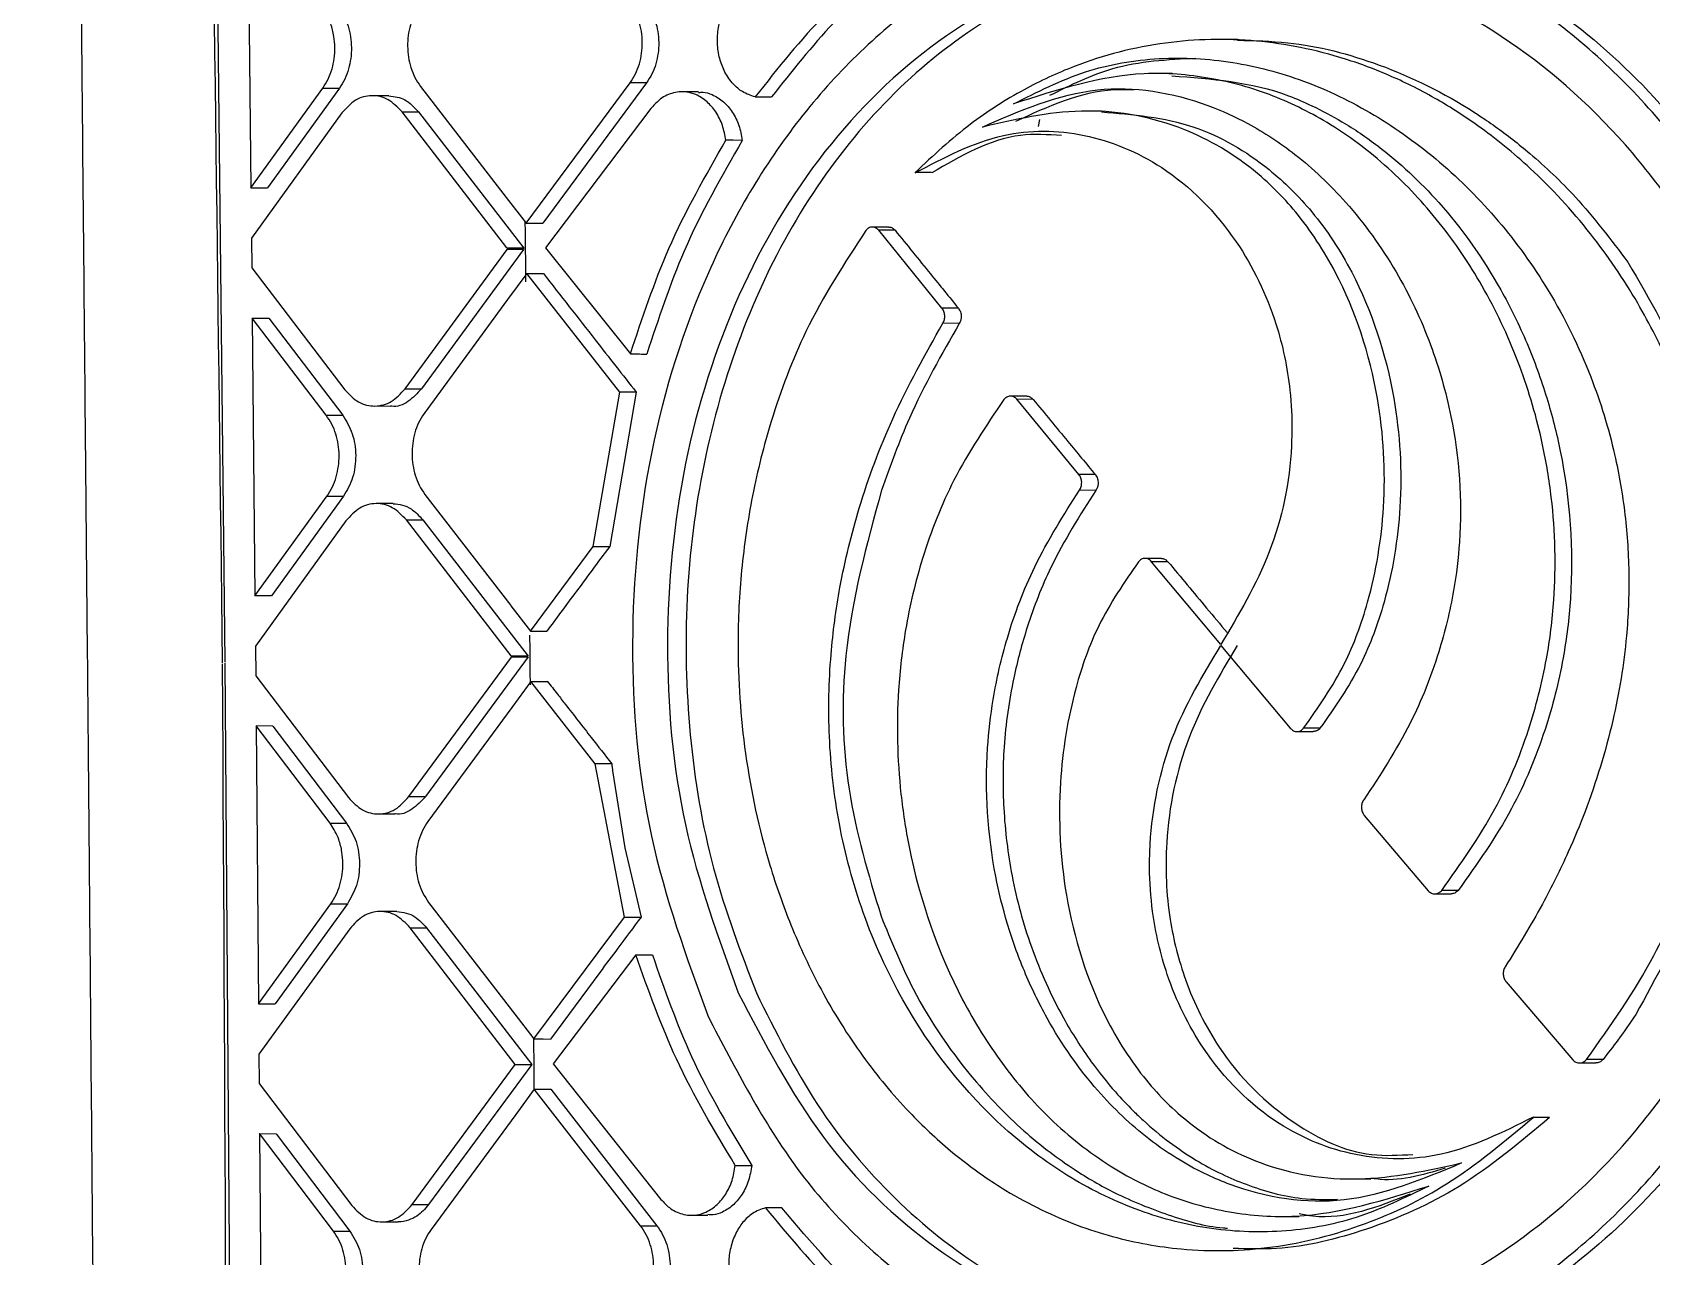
# Model space of a CAD drawing. Extents: x 939 to 1039, y 781 to 934.
# Drawn here: x 1025.597 to 1027.015, y 821.815 to 822.886 of the extents above; entities that cross this region are included whole.
import ezdxf

# ---------------------------------------------------------------- set-up
doc = ezdxf.new("R2010")
doc.units = 0
doc.header["$MEASUREMENT"] = 0
doc.layers.add('1', color=4, linetype='Continuous')

# ---------------------------------------------------------------- blocks, each defined once
blk = doc.blocks.new('Envoy')
at = {"layer": '1', "color": 3, "linetype": 'Continuous', "lineweight": 25}
for p, q in [((87.1123, 23.1612), (87.0809, 26.07)), ((87.1324, 23.8192), (87.135, 23.5759)), ((87.9988, 23.7058), (87.9845, 23.7059)), ((87.9416, 23.6759), (87.9271, 23.6759)), ((87.135, 23.5759), (87.198, 23.6632)), ((87.2125, 23.6632), (87.1495, 23.5759)), ((87.198, 23.6632), (87.2124, 23.6632)), ((87.2835, 23.6647), (87.3586, 23.5676)), ((87.3761, 23.5451), (87.4669, 23.6678)), ((87.4813, 23.6678), (87.3905, 23.5451)), ((87.4813, 23.6678), (87.4669, 23.6678)), ((87.2558, 23.6566), (87.2413, 23.6566)), ((87.5269, 23.66), (87.5125, 23.66)), ((87.2146, 23.6415), (87.1355, 23.5319)), ((87.3591, 23.5236), (87.2673, 23.6424)), ((87.2673, 23.6424), (87.2818, 23.6424)), ((87.2818, 23.6424), (87.374, 23.5231)), ((87.4852, 23.6453), (87.393, 23.5234)), ((87.8255, 23.6358), (87.8243, 23.6298)), ((87.8798, 23.6431), (87.8655, 23.6431)), ((87.7309, 23.5893), (87.7165, 23.5893)), ((87.135, 23.5759), (87.1495, 23.5759)), ((87.3586, 23.5676), (87.3761, 23.5451)), ((87.6935, 23.5416), (87.6791, 23.5417)), ((87.74, 23.4707), (87.6846, 23.5388)), ((87.699, 23.5388), (87.6846, 23.5388)), ((87.1355, 23.5319), (87.1357, 23.506)), ((87.2699, 23.4001), (87.3592, 23.5221)), ((87.3736, 23.5221), (87.2844, 23.4001)), ((87.3591, 23.5235), (87.3736, 23.5235)), ((87.3736, 23.5221), (87.3592, 23.5221)), ((87.3597, 23.5228), (87.3742, 23.5228)), ((87.393, 23.5234), (87.4672, 23.4306)), ((87.1357, 23.506), (87.2171, 23.3992)), ((87.3766, 23.5011), (87.3597, 23.4782)), ((87.4579, 23.3971), (87.3766, 23.5011)), ((87.3766, 23.5011), (87.391, 23.5011)), ((87.3597, 23.4782), (87.2866, 23.3784)), ((87.7544, 23.4707), (87.74, 23.4707)), ((87.1362, 23.462), (87.1385, 23.219)), ((87.2009, 23.377), (87.1362, 23.462)), ((87.1362, 23.462), (87.1507, 23.462)), ((87.1507, 23.462), (87.2154, 23.3769)), ((87.7552, 23.4574), (87.7408, 23.4575)), ((87.2699, 23.4001), (87.2844, 23.4001)), ((87.4347, 23.2621), (87.4579, 23.3971)), ((87.4724, 23.3971), (87.4491, 23.2622)), ((87.4724, 23.3971), (87.4579, 23.3971)), ((87.8143, 23.3937), (87.8, 23.3937)), ((87.2431, 23.3851), (87.2576, 23.385)), ((87.8599, 23.325), (87.8055, 23.3909)), ((87.8199, 23.3908), (87.8055, 23.3909)), ((87.2009, 23.377), (87.2154, 23.3769)), ((87.8743, 23.325), (87.8599, 23.325)), ((87.2873, 23.3077), (87.3626, 23.2104)), ((87.8747, 23.3112), (87.8604, 23.3113)), ((87.1385, 23.219), (87.2016, 23.3063)), ((87.2161, 23.3062), (87.153, 23.219)), ((87.2016, 23.3062), (87.2161, 23.3062)), ((87.2594, 23.2996), (87.245, 23.2996)), ((87.2182, 23.2845), (87.1389, 23.175)), ((87.3629, 23.1664), (87.2711, 23.2854)), ((87.2711, 23.2854), (87.2855, 23.2854)), ((87.2855, 23.2854), (87.3776, 23.1661)), ((87.3798, 23.1881), (87.4347, 23.2621)), ((87.4347, 23.2621), (87.4491, 23.2622)), ((87.9322, 23.2516), (87.9178, 23.2517)), ((87.9841, 23.1763), (87.9235, 23.2488)), ((87.9379, 23.2488), (87.9235, 23.2488)), ((87.153, 23.219), (87.1385, 23.219)), ((87.3626, 23.2103), (87.3798, 23.1881)), ((87.1389, 23.175), (87.1392, 23.149)), ((87.2733, 23.0432), (87.363, 23.1653)), ((87.3776, 23.1656), (87.2878, 23.0432)), ((87.3629, 23.1664), (87.3774, 23.1664)), ((87.3774, 23.1653), (87.363, 23.1653)), ((87.3634, 23.1659), (87.3778, 23.1658)), ((87.9841, 23.1755), (88.045, 23.103)), ((87.1378, 19.7277), (87.1123, 23.1603)), ((87.1392, 23.149), (87.2205, 23.0423)), ((87.3802, 23.1441), (87.3634, 23.1213)), ((87.4364, 23.072), (87.3802, 23.1441)), ((87.3634, 23.1213), (87.29, 23.0215)), ((87.1396, 23.1051), (87.1417, 22.8619)), ((87.2043, 23.02), (87.1396, 23.1051)), ((87.1541, 23.105), (87.1396, 23.1051)), ((87.1541, 23.105), (87.2188, 23.02)), ((88.0508, 23.1001), (88.0651, 23.1001)), ((88.071, 23.103), (88.0567, 23.1031)), ((87.4622, 22.9378), (87.4364, 23.072)), ((87.4516, 23.0657), (87.4623, 22.9984)), ((87.2733, 23.0432), (87.2878, 23.0432)), ((87.2465, 23.0281), (87.261, 23.0281)), ((88.1098, 23.0268), (88.1657, 22.9609)), ((87.2043, 23.02), (87.2187, 23.02)), ((87.4623, 22.9984), (87.4766, 22.9378)), ((88.1715, 22.9581), (88.1859, 22.958)), ((88.192, 22.9612), (88.1776, 22.9612)), ((87.1417, 22.8619), (87.2049, 22.9493)), ((87.2194, 22.9493), (87.1562, 22.8619)), ((87.2049, 22.9493), (87.2194, 22.9493)), ((87.2627, 22.9426), (87.2482, 22.9427)), ((87.2906, 22.9507), (87.366, 22.8529)), ((87.2215, 22.9276), (87.142, 22.8179)), ((87.3663, 22.8089), (87.2743, 22.9285)), ((87.2743, 22.9285), (87.2887, 22.9284)), ((87.2887, 22.9284), (87.3808, 22.8089)), ((87.3828, 22.8312), (87.4622, 22.9378)), ((87.4622, 22.9378), (87.4766, 22.9378)), ((87.472, 22.9047), (87.3996, 22.8094)), ((87.472, 22.9047), (87.4865, 22.9047)), ((87.4404, 22.8894), (87.3972, 22.8311)), ((88.2339, 22.8811), (88.2923, 22.813)), ((87.1417, 22.8619), (87.1562, 22.8619)), ((87.366, 22.8529), (87.3828, 22.8312)), ((87.142, 22.8179), (87.1422, 22.7922)), ((88.3188, 22.8132), (88.3044, 22.8133)), ((87.2762, 22.6862), (87.3663, 22.8089)), ((87.3808, 22.8089), (87.2906, 22.6862)), ((87.3663, 22.8089), (87.3807, 22.8089)), ((87.3996, 22.8094), (87.494, 22.6907)), ((88.2982, 22.8101), (88.3126, 22.8101)), ((87.1422, 22.7922), (87.2234, 22.6853)), ((87.3831, 22.7872), (87.3668, 22.7651)), ((87.4761, 22.6676), (87.3831, 22.7872)), ((87.3831, 22.7872), (87.3975, 22.7871)), ((87.3975, 22.7871), (87.4905, 22.6676)), ((87.3668, 22.7651), (87.2928, 22.6645)), ((88.272, 22.7624), (88.2576, 22.7624)), ((87.1426, 22.7483), (87.1444, 22.5046)), ((87.2072, 22.663), (87.1426, 22.7483)), ((87.1426, 22.7483), (87.1571, 22.7482)), ((87.1571, 22.7482), (87.2217, 22.663)), ((88.1012, 22.7087), (88.1156, 22.7086)), ((87.2762, 22.6862), (87.2906, 22.6862)), ((87.5999, 22.6833), (87.5855, 22.6834)), ((87.2494, 22.6711), (87.2638, 22.6711)), ((87.5205, 22.6768), (87.5349, 22.6768)), ((88.0381, 22.6759), (88.0526, 22.6759)), ((87.2072, 22.663), (87.2217, 22.663)), ((87.4761, 22.6676), (87.4905, 22.6676)), ((87.9805, 22.6459), (87.9949, 22.6459))]:
    blk.add_line(p, q, dxfattribs=at)
at = {"layer": '1', "color": 3, "linetype": 'Continuous', "lineweight": 25, "flags": 128}
for points in [[(87.5765, 23.6556), (87.5846, 23.6556), (87.5909, 23.6556)], [(87.5652, 23.6175), (87.5571, 23.6176), (87.5508, 23.6176)], [(87.3761, 23.5451), (87.3842, 23.5451), (87.3905, 23.5451)], [(87.4509, 23.072), (87.4428, 23.072), (87.4364, 23.072)], [(87.3828, 22.8312), (87.3909, 22.8312), (87.3972, 22.8311)]]:
    blk.add_lwpolyline(points, dxfattribs=at)
at = {"layer": '1', "color": 3, "linetype": 'Continuous', "lineweight": 25}
for points, knots in [([(86.9436, 28.1555), (86.9452, 27.9648), (86.9484, 27.577), (86.9537, 27.0067), (86.959, 26.4593), (86.9641, 25.9554), (86.9689, 25.4952), (86.9729, 25.104), (86.9762, 24.7763), (86.9789, 24.5064), (86.9813, 24.2635), (86.9835, 24.0462), (86.9854, 23.8403), (86.9876, 23.6048), (86.9903, 23.3174), (86.9935, 22.9689), (86.9969, 22.5766), (87.0006, 22.1406), (87.0046, 21.6609), (87.0087, 21.1486), (87.013, 20.6054), (87.0177, 20.0328), (87.0229, 19.4212), (87.0285, 18.7914), (87.0328, 18.3654), (87.0349, 18.1563)], [0, 0, 0, 0, 0.057225, 0.11634, 0.171084, 0.22147, 0.267493, 0.309153, 0.338829, 0.365815, 0.390113, 0.411723, 0.431001, 0.451886, 0.48237, 0.517227, 0.556456, 0.600057, 0.648032, 0.700384, 0.753758, 0.811032, 0.872194, 0.937259, 1, 1, 1, 1]), ([(87.1102, 23.1603), (87.1028, 23.7596), (87.0913, 24.6811), (87.0521, 26.3413), (87.0227, 27.402), (87.0023, 28.1408)], [0, 0, 0, 0, 0.360925, 0.55487, 1, 1, 1, 1]), ([(87.5349, 22.8516), (87.5162, 22.903), (87.4789, 23.0056), (87.4639, 23.177), (87.4802, 23.3468), (87.5304, 23.5054), (87.6111, 23.6413), (87.7179, 23.7454), (87.8443, 23.8105), (87.9822, 23.8328), (88.1229, 23.8105), (88.2565, 23.7448), (88.3729, 23.64), (88.4628, 23.5037), (88.5196, 23.3452), (88.5384, 23.1752), (88.5183, 23.0052), (88.4605, 22.8468), (88.37, 22.7108), (88.2537, 22.6064), (88.1202, 22.541), (87.9797, 22.5189), (87.8416, 22.5413), (87.7161, 22.6074), (87.6083, 22.7106), (87.5593, 22.8046), (87.5349, 22.8516)], [0, 0, 0, 0, 0.041607, 0.083241, 0.124868, 0.166463, 0.208051, 0.249701, 0.291426, 0.333201, 0.374969, 0.4167, 0.458391, 0.500024, 0.541607, 0.583193, 0.624799, 0.666416, 0.708056, 0.749713, 0.791382, 0.833124, 0.874939, 0.916727, 0.958401, 1, 1, 1, 1]), ([(87.9883, 23.8226), (88.0029, 23.8236), (88.0521, 23.8271), (88.1367, 23.8067), (88.2372, 23.7626), (88.3293, 23.6944), (88.4091, 23.6064), (88.4733, 23.502), (88.5187, 23.3852), (88.5437, 23.2603), (88.5468, 23.1323), (88.5283, 23.0058), (88.4888, 22.8859), (88.43, 22.7771), (88.3545, 22.6835), (88.2659, 22.6086), (88.1677, 22.5565), (88.0718, 22.5276), (88.0102, 22.5281), (87.9834, 22.5283)], [0, 0, 0, 0, 0.0260171, 0.0879202, 0.149462, 0.2113489, 0.2730527, 0.3347557, 0.39663, 0.4581783, 0.5200922, 0.5816921, 0.6434798, 0.7053165, 0.7669398, 0.8288424, 0.8903737, 0.9522569, 1, 1, 1, 1]), ([(87.5617, 22.8715), (87.5442, 22.9197), (87.509, 23.016), (87.4948, 23.177), (87.5102, 23.3363), (87.5575, 23.4852), (87.6336, 23.6127), (87.7341, 23.7103), (87.853, 23.7714), (87.9826, 23.7924), (88.1145, 23.7714), (88.2397, 23.7097), (88.3486, 23.6115), (88.4328, 23.4836), (88.4858, 23.3348), (88.5034, 23.1752), (88.4847, 23.0157), (88.4306, 22.867), (88.3459, 22.7394), (88.2371, 22.6414), (88.112, 22.58), (87.9801, 22.5593), (87.8504, 22.5804), (87.7324, 22.6424), (87.6309, 22.7392), (87.5848, 22.8274), (87.5617, 22.8715)], [0, 0, 0, 0, 0.04161, 0.083271, 0.124923, 0.166513, 0.208077, 0.24971, 0.291446, 0.33324, 0.375013, 0.416729, 0.458406, 0.500035, 0.541625, 0.583217, 0.624828, 0.666452, 0.708096, 0.749746, 0.791398, 0.83314, 0.87497, 0.916762, 0.958421, 1, 1, 1, 1]), ([(87.9892, 23.7828), (87.9702, 23.7827), (87.9186, 23.7826), (87.8377, 23.7564), (87.7506, 23.7081), (87.6738, 23.6379), (87.6098, 23.5504), (87.5611, 23.448), (87.5288, 23.3355), (87.514, 23.2169), (87.5169, 23.0969), (87.5365, 22.9788), (87.5638, 22.9072), (87.5775, 22.8714)], [0, 0, 0, 0, 0.055003, 0.149344, 0.244076, 0.33823, 0.432931, 0.527337, 0.621743, 0.716118, 0.810612, 0.905404, 1, 1, 1, 1]), ([(87.7082, 23.7872), (87.6842, 23.7686), (87.6362, 23.7312), (87.5964, 23.6808), (87.5765, 23.6556)], [0, 0, 0, 0, 0.500004, 1, 1, 1, 1]), ([(87.7226, 23.7872), (87.7118, 23.7791), (87.6848, 23.759), (87.6394, 23.7169), (87.6085, 23.6779), (87.5909, 23.6556)], [0, 0, 0, 0, 0.2225604, 0.5559176, 1, 1, 1, 1]), ([(87.198, 23.6632), (87.1996, 23.6658), (87.2029, 23.6709), (87.2072, 23.6827), (87.209, 23.6957), (87.2078, 23.7092), (87.2049, 23.721), (87.2004, 23.7293), (87.1975, 23.7335), (87.1972, 23.7339)], [0, 0, 0, 0, 0.130442, 0.257395, 0.499848, 0.62474, 0.773343, 0.973972, 1, 1, 1, 1]), ([(87.2117, 23.7339), (87.2134, 23.7314), (87.2168, 23.7265), (87.2213, 23.7148), (87.2239, 23.6988), (87.2217, 23.6827), (87.2174, 23.6709), (87.2141, 23.6658), (87.2125, 23.6632)], [0, 0, 0, 0, 0.129775, 0.256474, 0.499951, 0.742577, 0.869546, 1, 1, 1, 1]), ([(87.2827, 23.7354), (87.281, 23.7328), (87.2777, 23.7277), (87.2734, 23.7159), (87.2712, 23.6998), (87.2738, 23.6839), (87.2784, 23.6722), (87.2818, 23.6672), (87.2835, 23.6647)], [0, 0, 0, 0, 0.131734, 0.259159, 0.500162, 0.741627, 0.86882, 1, 1, 1, 1]), ([(87.4669, 23.6678), (87.4686, 23.6703), (87.4719, 23.6754), (87.4764, 23.6872), (87.4786, 23.7033), (87.4756, 23.7231), (87.4692, 23.7333), (87.466, 23.7385)], [0, 0, 0, 0, 0.129873, 0.25676, 0.500422, 0.746752, 1, 1, 1, 1]), ([(87.4804, 23.7385), (87.4821, 23.736), (87.4856, 23.7311), (87.4903, 23.7195), (87.493, 23.7034), (87.4908, 23.6872), (87.4863, 23.6754), (87.483, 23.6703), (87.4813, 23.6678)], [0, 0, 0, 0, 0.128384, 0.254762, 0.500173, 0.742766, 0.869677, 1, 1, 1, 1]), ([(87.5765, 23.6556), (87.5727, 23.6568), (87.5657, 23.659), (87.5567, 23.6668), (87.5498, 23.6767), (87.545, 23.6891), (87.543, 23.7025), (87.5439, 23.7161), (87.5475, 23.7292), (87.552, 23.7363), (87.5543, 23.74)], [0, 0, 0, 0, 0.13837, 0.249809, 0.37925, 0.499587, 0.62459, 0.749535, 0.869602, 1, 1, 1, 1]), ([(88.3044, 22.8133), (88.3253, 22.8426), (88.3616, 22.8937), (88.3954, 22.9746), (88.4151, 23.0443), (88.4259, 23.1096), (88.4302, 23.1853), (88.4236, 23.2728), (88.4038, 23.3545), (88.3776, 23.4221), (88.3484, 23.4791), (88.3078, 23.5388), (88.26, 23.5906), (88.2139, 23.6281), (88.1728, 23.6545), (88.1341, 23.6741), (88.0939, 23.6892), (88.0544, 23.6994), (88.0016, 23.7071), (87.9344, 23.7056), (87.8661, 23.6882), (87.8096, 23.6618), (87.7622, 23.6319), (87.7323, 23.6041), (87.7165, 23.5893)], [0, 0, 0, 0, 0.071766, 0.125006, 0.16829, 0.20998, 0.250059, 0.311062, 0.374943, 0.40926, 0.450926, 0.499892, 0.552971, 0.594624, 0.624816, 0.657689, 0.689469, 0.720168, 0.749799, 0.811121, 0.874697, 0.911519, 0.953228, 1, 1, 1, 1]), ([(87.9988, 23.7051), (88.0135, 23.7048), (88.0551, 23.7039), (88.1259, 23.6855), (88.1811, 23.6584), (88.2112, 23.6388), (88.2173, 23.6347), (88.2323, 23.6242), (88.2591, 23.6032), (88.2994, 23.5653), (88.3257, 23.5305), (88.3406, 23.5109)], [0, 0, 0, 0, 0.114932, 0.326139, 0.556464, 0.570155, 0.588085, 0.610254, 0.702159, 0.832096, 1, 1, 1, 1]), ([(87.8026, 23.6494), (87.8233, 23.6599), (87.864, 23.6804), (87.9296, 23.6914), (87.9942, 23.688), (88.0579, 23.6711), (88.119, 23.6416), (88.1767, 23.6002), (88.2284, 23.5484), (88.2738, 23.4855), (88.3081, 23.416), (88.3289, 23.3489), (88.3389, 23.2901), (88.3423, 23.2368), (88.3399, 23.1762), (88.3284, 23.1063), (88.309, 23.0436), (88.287, 22.9907), (88.2643, 22.9447), (88.2443, 22.9123), (88.2332, 22.8943)], [0, 0, 0, 0, 0.065195, 0.128364, 0.190128, 0.250498, 0.313175, 0.375746, 0.438233, 0.500702, 0.568919, 0.62554, 0.667532, 0.709291, 0.750539, 0.809495, 0.875553, 0.906193, 0.947653, 1, 1, 1, 1]), ([(88.1776, 22.9612), (88.194, 22.9842), (88.2245, 23.027), (88.2538, 23.0971), (88.2697, 23.1594), (88.2764, 23.2127), (88.2774, 23.2601), (88.2742, 23.3056), (88.2652, 23.3597), (88.2471, 23.4215), (88.2173, 23.4861), (88.1791, 23.5435), (88.1339, 23.593), (88.0836, 23.6313), (88.0295, 23.6585), (87.9744, 23.6736), (87.8966, 23.6799), (87.8404, 23.6617), (87.8026, 23.6494)], [0, 0, 0, 0, 0.079214, 0.147067, 0.204154, 0.249842, 0.288686, 0.328779, 0.369751, 0.433602, 0.500202, 0.562695, 0.625191, 0.692364, 0.749977, 0.810913, 0.872908, 1, 1, 1, 1]), ([(87.9624, 23.6892), (87.9376, 23.688), (87.8931, 23.6858), (87.8524, 23.6657), (87.8343, 23.6567)], [0, 0, 0, 0, 0.55653, 1, 1, 1, 1]), ([(87.7754, 23.6292), (87.8085, 23.6436), (87.872, 23.6712), (87.954, 23.6575), (88.011, 23.6318), (88.0525, 23.6046), (88.0974, 23.5621), (88.1382, 23.5058), (88.1686, 23.4416), (88.1913, 23.3625), (88.1966, 23.2882), (88.1881, 23.2191), (88.175, 23.1652), (88.1499, 23.1021), (88.1237, 23.0622), (88.1094, 23.0405)], [0, 0, 0, 0, 0.129754, 0.249535, 0.294655, 0.351577, 0.419905, 0.500034, 0.573308, 0.639359, 0.749656, 0.792268, 0.848292, 0.917243, 1, 1, 1, 1]), ([(87.9084, 23.6617), (87.9025, 23.6618), (87.8665, 23.6627), (87.8326, 23.647), (87.8043, 23.6339)], [0, 0, 0, 0, 0.164028, 1, 1, 1, 1]), ([(87.9413, 23.674), (87.9759, 23.6714), (88.0176, 23.6684), (88.0662, 23.6471), (88.0926, 23.6331), (88.1311, 23.6071), (88.1806, 23.561), (88.2235, 23.5005), (88.2527, 23.441), (88.27, 23.3935), (88.2887, 23.3199), (88.2943, 23.2418), (88.2843, 23.16), (88.2683, 23.0975), (88.239, 23.0271), (88.2085, 22.9843), (88.192, 22.9612)], [0, 0, 0, 0, 0.128718, 0.155329, 0.190732, 0.234892, 0.317192, 0.419112, 0.474517, 0.527229, 0.576898, 0.709032, 0.762278, 0.82877, 0.907786, 1, 1, 1, 1]), ([(87.2673, 23.6424), (87.2634, 23.6464), (87.2556, 23.6545), (87.2407, 23.6578), (87.226, 23.654), (87.2184, 23.6457), (87.2146, 23.6415)], [0, 0, 0, 0, 0.249783, 0.499777, 0.749914, 1, 1, 1, 1]), ([(87.2558, 23.6565), (87.2606, 23.6559), (87.2704, 23.6547), (87.2779, 23.6465), (87.2818, 23.6424)], [0, 0, 0, 0, 0.491212, 1, 1, 1, 1]), ([(87.5508, 23.6176), (87.55, 23.622), (87.5483, 23.631), (87.5424, 23.6426), (87.5344, 23.6519), (87.5255, 23.6576), (87.5149, 23.6606), (87.5037, 23.6596), (87.4928, 23.654), (87.4875, 23.6479), (87.4852, 23.6453)], [0, 0, 0, 0, 0.123561, 0.249821, 0.368653, 0.499608, 0.593992, 0.74954, 0.88995, 1, 1, 1, 1]), ([(87.5269, 23.6594), (87.5282, 23.6596), (87.5322, 23.6601), (87.5398, 23.6574), (87.5488, 23.652), (87.5568, 23.6425), (87.5627, 23.631), (87.5644, 23.622), (87.5652, 23.6175)], [0, 0, 0, 0, 0.072249, 0.22068, 0.424769, 0.610774, 0.807696, 1, 1, 1, 1]), ([(88.0567, 23.1031), (88.0694, 23.1212), (88.0928, 23.1545), (88.1169, 23.2208), (88.1302, 23.2998), (88.1244, 23.4002), (88.0951, 23.4897), (88.0528, 23.5541), (88.0069, 23.5997), (87.9433, 23.6353), (87.8606, 23.6487), (87.8041, 23.6358), (87.7754, 23.6292)], [0, 0, 0, 0, 0.082733, 0.151849, 0.250467, 0.361893, 0.499977, 0.578834, 0.647005, 0.749792, 0.872791, 1, 1, 1, 1]), ([(87.8798, 23.6424), (87.9071, 23.6402), (87.9583, 23.636), (88.0209, 23.5997), (88.0669, 23.5544), (88.1093, 23.4899), (88.1387, 23.4005), (88.1446, 23.2998), (88.1313, 23.2208), (88.1072, 23.1545), (88.0838, 23.1212), (88.071, 23.103)], [0, 0, 0, 0, 0.13526, 0.253952, 0.332527, 0.423363, 0.582806, 0.711247, 0.824944, 0.904622, 1, 1, 1, 1]), ([(87.7167, 23.5891), (87.7419, 23.6025), (87.7888, 23.6272), (87.8652, 23.6264), (87.938, 23.5965), (87.9977, 23.5372), (88.0326, 23.4653), (88.045, 23.4069), (88.0467, 23.3717), (88.0462, 23.3558), (88.046, 23.3516), (88.046, 23.3505), (88.0446, 23.3184), (88.0308, 23.2542), (87.9997, 23.2024), (87.9841, 23.1763)], [0, 0, 0, 0, 0.134295, 0.249136, 0.364307, 0.498759, 0.607402, 0.685674, 0.732761, 0.744882, 0.748075, 0.749212, 0.74935, 0.874265, 1, 1, 1, 1]), ([(87.8447, 23.6218), (87.8326, 23.6225), (87.7927, 23.625), (87.7564, 23.6038), (87.7311, 23.589)], [0, 0, 0, 0, 0.30265, 1, 1, 1, 1]), ([(87.4672, 23.4306), (87.4776, 23.4619), (87.4998, 23.5286), (87.5331, 23.5868), (87.5508, 23.6176)], [0, 0, 0, 0, 0.470272, 1, 1, 1, 1]), ([(87.5652, 23.6175), (87.5471, 23.586), (87.5137, 23.5278), (87.4917, 23.4611), (87.4816, 23.4305)], [0, 0, 0, 0, 0.541256, 1, 1, 1, 1]), ([(87.3758, 23.4938), (87.3757, 23.5035), (87.3755, 23.521), (87.3753, 23.5385), (87.3752, 23.5463)], [0, 0, 0, 0, 0.5549793, 1, 1, 1, 1]), ([(87.6733, 23.5385), (87.6547, 23.51), (87.6215, 23.4589), (87.5911, 23.3782), (87.5732, 23.3076), (87.5637, 23.2423), (87.5599, 23.1665), (87.5659, 23.0789), (87.5839, 22.9963), (87.6079, 22.928), (87.6345, 22.8712), (87.6691, 22.8158), (87.7079, 22.7692), (87.744, 22.7354), (87.7728, 22.7134), (87.7993, 22.6961), (87.8267, 22.6813), (87.8579, 22.6679), (87.8889, 22.6579), (87.9193, 22.6511), (87.9658, 22.6447), (88.0303, 22.6461), (88.109, 22.6662), (88.187, 22.7032), (88.2329, 22.7417), (88.2576, 22.7624)], [0, 0, 0, 0, 0.06982, 0.125018, 0.168081, 0.209756, 0.250069, 0.311171, 0.374951, 0.411051, 0.452571, 0.499902, 0.544751, 0.580562, 0.607252, 0.624871, 0.651747, 0.677715, 0.702741, 0.726804, 0.749888, 0.811737, 0.874792, 0.932596, 1, 1, 1, 1]), ([(87.6846, 23.5388), (87.6837, 23.5396), (87.6821, 23.5413), (87.6789, 23.5419), (87.6757, 23.5411), (87.6741, 23.5394), (87.6733, 23.5385)], [0, 0, 0, 0, 0.250492, 0.500453, 0.750333, 1, 1, 1, 1]), ([(87.6935, 23.5415), (87.6937, 23.5415), (87.6947, 23.5418), (87.6968, 23.5409), (87.6982, 23.5395), (87.699, 23.5388)], [0, 0, 0, 0, 0.089743, 0.54434, 1, 1, 1, 1]), ([(87.699, 23.5388), (87.7093, 23.5261), (87.7277, 23.5034), (87.7463, 23.4806), (87.7544, 23.4707)], [0, 0, 0, 0, 0.559996, 1, 1, 1, 1]), ([(87.3591, 23.5235), (87.3593, 23.5234), (87.3594, 23.5232), (87.3596, 23.5229), (87.3597, 23.5228)], [0, 0, 0, 0, 0.560083, 1, 1, 1, 1]), ([(87.3597, 23.5228), (87.3596, 23.5227), (87.3594, 23.5224), (87.3592, 23.5222), (87.3592, 23.5221)], [0, 0, 0, 0, 0.559424, 1, 1, 1, 1]), ([(88.3406, 23.5109), (88.3596, 23.4782), (88.3977, 23.4127), (88.4299, 23.2978), (88.4416, 23.1789), (88.4308, 23.0611), (88.4008, 22.9492), (88.3652, 22.8847), (88.3475, 22.8526)], [0, 0, 0, 0, 0.1693051, 0.3385532, 0.5080004, 0.6724765, 0.8365344, 1, 1, 1, 1]), ([(87.391, 23.5011), (87.4061, 23.4817), (87.4332, 23.447), (87.4604, 23.4123), (87.4724, 23.3971)], [0, 0, 0, 0, 0.560004, 1, 1, 1, 1]), ([(87.7408, 23.4575), (87.7413, 23.4585), (87.7424, 23.4606), (87.7426, 23.4643), (87.7419, 23.4679), (87.7407, 23.4698), (87.74, 23.4707)], [0, 0, 0, 0, 0.252934, 0.503609, 0.752552, 1, 1, 1, 1]), ([(87.7544, 23.4707), (87.7551, 23.4696), (87.7565, 23.4675), (87.757, 23.4636), (87.7566, 23.4601), (87.7557, 23.4583), (87.7552, 23.4574)], [0, 0, 0, 0, 0.279343, 0.55886, 0.77903, 1, 1, 1, 1]), ([(88.1663, 22.7024), (88.1453, 22.6922), (88.1036, 22.6719), (88.0374, 22.6606), (87.9719, 22.6634), (87.9084, 22.6804), (87.8486, 22.7101), (87.7757, 22.765), (87.7133, 22.8433), (87.6698, 22.9387), (87.6486, 23.0172), (87.6399, 23.0939), (87.6414, 23.1637), (87.6504, 23.2309), (87.6676, 23.3007), (87.6969, 23.3793), (87.7255, 23.4302), (87.7408, 23.4575)], [0, 0, 0, 0, 0.063373, 0.126016, 0.188528, 0.250441, 0.313232, 0.375705, 0.500276, 0.569245, 0.633507, 0.694135, 0.750208, 0.796792, 0.853758, 0.9215, 1, 1, 1, 1]), ([(87.7552, 23.4574), (87.7398, 23.4304), (87.7135, 23.3842), (87.6948, 23.3327), (87.6871, 23.3113)], [0, 0, 0, 0, 0.586687, 1, 1, 1, 1]), ([(87.4672, 23.4306), (87.4699, 23.4306), (87.4747, 23.4306), (87.4795, 23.4305), (87.4816, 23.4305)], [0, 0, 0, 0, 0.5579244, 1, 1, 1, 1]), ([(87.2171, 23.3992), (87.221, 23.3952), (87.2288, 23.3871), (87.2436, 23.3839), (87.2584, 23.3876), (87.2661, 23.396), (87.2699, 23.4001)], [0, 0, 0, 0, 0.249864, 0.499868, 0.74999, 1, 1, 1, 1]), ([(87.2844, 23.4001), (87.2806, 23.3961), (87.2732, 23.3881), (87.2628, 23.3838), (87.2578, 23.3851), (87.2576, 23.3852)], [0, 0, 0, 0, 0.491441, 0.982899, 1, 1, 1, 1]), ([(87.8055, 23.3909), (87.8047, 23.3917), (87.803, 23.3933), (87.7998, 23.3939), (87.7966, 23.3931), (87.7949, 23.3914), (87.7941, 23.3906)], [0, 0, 0, 0, 0.250483, 0.500443, 0.750321, 1, 1, 1, 1]), ([(87.8143, 23.3935), (87.8145, 23.3936), (87.8156, 23.3938), (87.8177, 23.3929), (87.8192, 23.3915), (87.8199, 23.3908)], [0, 0, 0, 0, 0.0915293, 0.5450763, 1, 1, 1, 1]), ([(87.2866, 23.3784), (87.2849, 23.3758), (87.2816, 23.3707), (87.2773, 23.3589), (87.2751, 23.3429), (87.2776, 23.3269), (87.2822, 23.3153), (87.2856, 23.3103), (87.2873, 23.3077)], [0, 0, 0, 0, 0.131489, 0.258826, 0.500172, 0.741284, 0.868572, 1, 1, 1, 1]), ([(87.7941, 23.3906), (87.7787, 23.3678), (87.7501, 23.3255), (87.7227, 23.2559), (87.7077, 23.1933), (87.7014, 23.1392), (87.7005, 23.091), (87.7035, 23.045), (87.7156, 22.9666), (87.7445, 22.8841), (87.7918, 22.8083), (87.8349, 22.7585), (87.8834, 22.7204), (87.9365, 22.693), (87.9914, 22.678), (88.0697, 22.6721), (88.1276, 22.6903), (88.1663, 22.7024)], [0, 0, 0, 0, 0.07834, 0.145777, 0.203107, 0.249968, 0.28944, 0.329948, 0.371279, 0.499992, 0.562545, 0.625021, 0.693139, 0.749875, 0.812209, 0.874712, 1, 1, 1, 1]), ([(87.8199, 23.3908), (87.83, 23.3785), (87.8481, 23.3566), (87.8663, 23.3346), (87.8743, 23.325)], [0, 0, 0, 0, 0.559993, 1, 1, 1, 1]), ([(87.2016, 23.3062), (87.2033, 23.3088), (87.2065, 23.3139), (87.2109, 23.3257), (87.2131, 23.3418), (87.2106, 23.3579), (87.206, 23.3695), (87.2026, 23.3744), (87.2009, 23.377)], [0, 0, 0, 0, 0.130295, 0.257238, 0.500211, 0.742953, 0.869785, 1, 1, 1, 1]), ([(87.2154, 23.3769), (87.2185, 23.3718), (87.2247, 23.3616), (87.2276, 23.3418), (87.2251, 23.3219), (87.2191, 23.3114), (87.2161, 23.3062)], [0, 0, 0, 0, 0.250233, 0.499928, 0.749685, 1, 1, 1, 1]), ([(87.8603, 23.3113), (87.8609, 23.3123), (87.8621, 23.3144), (87.8625, 23.3183), (87.8619, 23.3221), (87.8606, 23.324), (87.8599, 23.325)], [0, 0, 0, 0, 0.250597, 0.500506, 0.750261, 1, 1, 1, 1]), ([(87.8743, 23.325), (87.875, 23.3238), (87.8764, 23.3216), (87.8769, 23.3176), (87.8763, 23.314), (87.8753, 23.3121), (87.8747, 23.3112)], [0, 0, 0, 0, 0.2793841, 0.558869, 0.779132, 1, 1, 1, 1]), ([(87.6871, 23.3113), (87.674, 23.2637), (87.6508, 23.1789), (87.6535, 23.0483), (87.6756, 22.9752), (87.6867, 22.9387)], [0, 0, 0, 0, 0.391325, 0.696059, 1, 1, 1, 1]), ([(88.195, 22.7226), (88.161, 22.7084), (88.0945, 22.6807), (88.0169, 22.6932), (87.9707, 22.7125), (87.9467, 22.7254), (87.9135, 22.7482), (87.8722, 22.7874), (87.8364, 22.8386), (87.8118, 22.8894), (87.7968, 22.9312), (87.781, 22.9954), (87.7766, 23.0628), (87.7847, 23.1327), (87.7972, 23.1866), (87.8212, 23.2497), (87.8465, 23.2896), (87.8604, 23.3113)], [0, 0, 0, 0, 0.12746, 0.249501, 0.275266, 0.307516, 0.346177, 0.415838, 0.499989, 0.548295, 0.594049, 0.637018, 0.749672, 0.792362, 0.848381, 0.917298, 1, 1, 1, 1]), ([(87.8747, 23.3112), (87.8608, 23.2894), (87.8372, 23.2522), (87.815, 23.1955), (87.8009, 23.1428), (87.7933, 23.0893), (87.7931, 23.0309), (87.8003, 22.9716), (87.8174, 22.9092), (87.8419, 22.8549), (87.8682, 22.8136), (87.8893, 22.7871), (87.9049, 22.7706), (87.9206, 22.7556), (87.9386, 22.7407), (87.9617, 22.7251), (87.9842, 22.7129), (88.0147, 22.7001), (88.0487, 22.6904), (88.0759, 22.6907), (88.0863, 22.6908)], [0, 0, 0, 0, 0.0980566, 0.1664635, 0.2216585, 0.2937928, 0.3569374, 0.4272535, 0.5044829, 0.5887603, 0.64653, 0.6905011, 0.7204686, 0.7364864, 0.7772485, 0.8154918, 0.8510442, 0.8838099, 0.9553554, 1, 1, 1, 1]), ([(87.2711, 23.2854), (87.2671, 23.2895), (87.2593, 23.2975), (87.2445, 23.3008), (87.2297, 23.297), (87.222, 23.2887), (87.2182, 23.2845)], [0, 0, 0, 0, 0.249787, 0.499763, 0.749912, 1, 1, 1, 1]), ([(87.2594, 23.2995), (87.2622, 23.2993), (87.2676, 23.2989), (87.2769, 23.2947), (87.2822, 23.2889), (87.2855, 23.2854)], [0, 0, 0, 0, 0.28982, 0.564182, 1, 1, 1, 1]), ([(87.4491, 23.2622), (87.4388, 23.2483), (87.4204, 23.2235), (87.4021, 23.1988), (87.3941, 23.1879)], [0, 0, 0, 0, 0.559991, 1, 1, 1, 1]), ([(87.9235, 23.2488), (87.9227, 23.2497), (87.921, 23.2513), (87.9177, 23.2519), (87.9145, 23.2512), (87.9129, 23.2495), (87.9121, 23.2487)], [0, 0, 0, 0, 0.250647, 0.500531, 0.750361, 1, 1, 1, 1]), ([(87.9322, 23.2515), (87.9324, 23.2515), (87.9336, 23.2518), (87.9357, 23.2509), (87.9371, 23.2495), (87.9379, 23.2488)], [0, 0, 0, 0, 0.104785, 0.551784, 1, 1, 1, 1]), ([(87.9121, 23.2487), (87.8996, 23.2307), (87.8767, 23.1975), (87.8533, 23.1313), (87.8402, 23.0512), (87.8456, 22.9506), (87.874, 22.8604), (87.9154, 22.796), (87.9608, 22.751), (88.0232, 22.7164), (88.106, 22.7031), (88.1651, 22.716), (88.195, 22.7226)], [0, 0, 0, 0, 0.082274, 0.151495, 0.250332, 0.365359, 0.499811, 0.582327, 0.651616, 0.749666, 0.873373, 1, 1, 1, 1]), ([(87.9379, 23.2488), (87.9492, 23.2353), (87.9664, 23.2146), (87.9836, 23.194), (87.9896, 23.1869)], [0, 0, 0, 0, 0.655721, 1, 1, 1, 1]), ([(87.3797, 23.1409), (87.3796, 23.1521), (87.3794, 23.1665), (87.3793, 23.181), (87.3792, 23.1844)], [0, 0, 0, 0, 0.768059, 1, 1, 1, 1]), ([(87.3798, 23.1881), (87.3825, 23.1881), (87.3873, 23.1881), (87.3921, 23.1881), (87.3942, 23.1881)], [0, 0, 0, 0, 0.559996, 1, 1, 1, 1]), ([(87.3629, 23.1664), (87.363, 23.1663), (87.3632, 23.1661), (87.3633, 23.1659), (87.3634, 23.1659)], [0, 0, 0, 0, 0.560529, 1, 1, 1, 1]), ([(87.3634, 23.1659), (87.3633, 23.1658), (87.3631, 23.1656), (87.363, 23.1654), (87.363, 23.1653)], [0, 0, 0, 0, 0.560959, 1, 1, 1, 1]), ([(88.2575, 22.7627), (88.2311, 22.7495), (88.1812, 22.7247), (88.1025, 22.7252), (88.0285, 22.7549), (87.9707, 22.8125), (87.937, 22.881), (87.9241, 22.9363), (87.9214, 22.9752), (87.9228, 23.0267), (87.9372, 23.0976), (87.9684, 23.1494), (87.9841, 23.1755)], [0, 0, 0, 0, 0.132033, 0.249113, 0.361944, 0.498692, 0.597235, 0.672135, 0.722673, 0.74938, 0.87428, 1, 1, 1, 1]), ([(87.9985, 23.1754), (87.983, 23.1495), (87.952, 23.098), (87.934, 23.0123), (87.9372, 22.9391), (87.9529, 22.8778), (87.9858, 22.8117), (88.0421, 22.7566), (88.104, 22.7273), (88.1402, 22.7294), (88.1523, 22.7301)], [0, 0, 0, 0, 0.154898, 0.308785, 0.417714, 0.507269, 0.619575, 0.789627, 0.929549, 1, 1, 1, 1]), ([(87.0927, 18.1799), (87.0927, 18.1805), (87.0927, 18.1852), (87.0929, 18.2008), (87.0934, 18.2567), (87.0954, 18.4651), (87.1041, 19.276), (87.1221, 20.8794), (87.1146, 22.3262), (87.1102, 23.1594)], [0, 0, 0, 0, 0.000353, 0.002828, 0.009436, 0.033986, 0.128384, 0.498019, 1, 1, 1, 1]), ([(87.3802, 23.1441), (87.3829, 23.1441), (87.3877, 23.1441), (87.3925, 23.1441), (87.3946, 23.1441)], [0, 0, 0, 0, 0.560016, 1, 1, 1, 1]), ([(87.3945, 23.1442), (87.3975, 23.1405), (87.4027, 23.1338), (87.4079, 23.127), (87.4102, 23.1241)], [0, 0, 0, 0, 0.5600595, 1, 1, 1, 1]), ([(87.4102, 23.1241), (87.4178, 23.1143), (87.4313, 23.097), (87.4449, 23.0796), (87.4509, 23.072)], [0, 0, 0, 0, 0.560019, 1, 1, 1, 1]), ([(88.045, 23.103), (88.0459, 23.1022), (88.0476, 23.1005), (88.0509, 23.0999), (88.0541, 23.1006), (88.0558, 23.1023), (88.0567, 23.1031)], [0, 0, 0, 0, 0.250634, 0.50039, 0.750177, 1, 1, 1, 1]), ([(88.071, 23.103), (88.0701, 23.1021), (88.0683, 23.1004), (88.0661, 23.1003), (88.0651, 23.1002)], [0, 0, 0, 0, 0.550559, 1, 1, 1, 1]), ([(87.4509, 23.072), (87.451, 23.0708), (87.4512, 23.0687), (87.4515, 23.0666), (87.4516, 23.0657)], [0, 0, 0, 0, 0.560335, 1, 1, 1, 1]), ([(87.2205, 23.0423), (87.2244, 23.0382), (87.2321, 23.0302), (87.247, 23.0269), (87.2618, 23.0307), (87.2695, 23.039), (87.2733, 23.0432)], [0, 0, 0, 0, 0.249856, 0.499846, 0.749969, 1, 1, 1, 1]), ([(87.2878, 23.0431), (87.284, 23.0392), (87.2765, 23.0312), (87.2661, 23.0269), (87.2612, 23.0281), (87.261, 23.0282)], [0, 0, 0, 0, 0.491526, 0.982998, 1, 1, 1, 1]), ([(88.1093, 23.0405), (88.1087, 23.0395), (88.1075, 23.0374), (88.1071, 23.0335), (88.1078, 23.0297), (88.1091, 23.0278), (88.1098, 23.0268)], [0, 0, 0, 0, 0.250603, 0.500365, 0.750126, 1, 1, 1, 1]), ([(87.2049, 22.9493), (87.2066, 22.9518), (87.2098, 22.9569), (87.2142, 22.9687), (87.216, 22.9818), (87.2148, 22.9953), (87.212, 23.0071), (87.2074, 23.0154), (87.2046, 23.0195), (87.2043, 23.02)], [0, 0, 0, 0, 0.129962, 0.256743, 0.499865, 0.624646, 0.773315, 0.973902, 1, 1, 1, 1]), ([(87.2188, 23.02), (87.2219, 23.0148), (87.2281, 23.0046), (87.2309, 22.9847), (87.2284, 22.9648), (87.2224, 22.9545), (87.2194, 22.9493)], [0, 0, 0, 0, 0.25129, 0.501352, 0.750729, 1, 1, 1, 1]), ([(87.29, 23.0215), (87.2883, 23.0189), (87.285, 23.0138), (87.2806, 23.0019), (87.2784, 22.9859), (87.2809, 22.9699), (87.2854, 22.9583), (87.2888, 22.9533), (87.2906, 22.9507)], [0, 0, 0, 0, 0.131242, 0.258502, 0.500201, 0.740946, 0.868307, 1, 1, 1, 1]), ([(88.1657, 22.9609), (88.1666, 22.9601), (88.1684, 22.9585), (88.1717, 22.9579), (88.1751, 22.9587), (88.1768, 22.9604), (88.1776, 22.9612)], [0, 0, 0, 0, 0.250552, 0.500497, 0.750387, 1, 1, 1, 1]), ([(88.192, 22.9612), (88.191, 22.9602), (88.1893, 22.9584), (88.1869, 22.9582), (88.1859, 22.9582)], [0, 0, 0, 0, 0.543061, 1, 1, 1, 1]), ([(87.2743, 22.9285), (87.2704, 22.9325), (87.2626, 22.9406), (87.2477, 22.9438), (87.2329, 22.9401), (87.2253, 22.9317), (87.2215, 22.9276)], [0, 0, 0, 0, 0.249776, 0.499755, 0.749892, 1, 1, 1, 1]), ([(87.2627, 22.9426), (87.2655, 22.9423), (87.2709, 22.9419), (87.2802, 22.9377), (87.2855, 22.9319), (87.2887, 22.9284)], [0, 0, 0, 0, 0.293525, 0.568208, 1, 1, 1, 1]), ([(87.6867, 22.9387), (87.6955, 22.917), (87.7174, 22.8636), (87.7619, 22.7996), (87.8113, 22.7493), (87.8527, 22.718), (87.894, 22.694), (87.9378, 22.6766), (87.9711, 22.6668), (87.9887, 22.6656), (87.9899, 22.6655)], [0, 0, 0, 0, 0.149833, 0.370661, 0.518072, 0.64147, 0.742269, 0.867252, 0.991305, 1, 1, 1, 1]), ([(87.4766, 22.9378), (87.4698, 22.9288), (87.4578, 22.9126), (87.4457, 22.8965), (87.4404, 22.8894)], [0, 0, 0, 0, 0.560016, 1, 1, 1, 1]), ([(87.5591, 22.7205), (87.5409, 22.7507), (87.5065, 22.8078), (87.483, 22.8737), (87.472, 22.9047)], [0, 0, 0, 0, 0.529628, 1, 1, 1, 1]), ([(87.4865, 22.9047), (87.4971, 22.8744), (87.5203, 22.8085), (87.5548, 22.7514), (87.5735, 22.7205)], [0, 0, 0, 0, 0.458896, 1, 1, 1, 1]), ([(88.2332, 22.8943), (88.2326, 22.8933), (88.2316, 22.8912), (88.2313, 22.8875), (88.232, 22.8839), (88.2333, 22.882), (88.2339, 22.8811)], [0, 0, 0, 0, 0.2505787, 0.5004167, 0.7502882, 1, 1, 1, 1]), ([(87.5775, 22.8714), (87.5943, 22.8378), (87.6279, 22.7706), (87.6971, 22.6889), (87.7772, 22.625), (87.8667, 22.5841), (87.9374, 22.5654), (87.9772, 22.5677), (87.9845, 22.5681)], [0, 0, 0, 0, 0.191827, 0.383682, 0.574869, 0.766003, 0.957073, 1, 1, 1, 1]), ([(88.3475, 22.8526), (88.3423, 22.845), (88.3332, 22.8315), (88.3232, 22.8188), (88.3188, 22.8132)], [0, 0, 0, 0, 0.56001, 1, 1, 1, 1]), ([(87.3831, 22.7872), (87.383, 22.7944), (87.3829, 22.8091), (87.3828, 22.8238), (87.3827, 22.8313)], [0, 0, 0, 0, 0.494599, 1, 1, 1, 1]), ([(88.2923, 22.813), (88.2932, 22.8121), (88.295, 22.8105), (88.2984, 22.8099), (88.3018, 22.8107), (88.3035, 22.8124), (88.3044, 22.8133)], [0, 0, 0, 0, 0.2505705, 0.500554, 0.7503707, 1, 1, 1, 1]), ([(88.3188, 22.8132), (88.3178, 22.8122), (88.316, 22.8104), (88.3136, 22.8103), (88.3126, 22.8102)], [0, 0, 0, 0, 0.541931, 1, 1, 1, 1]), ([(88.272, 22.7624), (88.2462, 22.7408), (88.1963, 22.699), (88.1141, 22.6631), (88.0466, 22.6462), (88.0076, 22.6474), (87.9949, 22.6478)], [0, 0, 0, 0, 0.310906, 0.600973, 0.870304, 1, 1, 1, 1]), ([(87.494, 22.6907), (87.4964, 22.6881), (87.5018, 22.6823), (87.5126, 22.6771), (87.5238, 22.6764), (87.5344, 22.6796), (87.5433, 22.6856), (87.5511, 22.6952), (87.5568, 22.707), (87.5583, 22.716), (87.5591, 22.7205)], [0, 0, 0, 0, 0.108489, 0.249911, 0.401656, 0.499607, 0.630755, 0.750078, 0.876179, 1, 1, 1, 1]), ([(87.5735, 22.7205), (87.5727, 22.716), (87.5712, 22.707), (87.5655, 22.6952), (87.5577, 22.6856), (87.5488, 22.6797), (87.5409, 22.6768), (87.5365, 22.6773), (87.5349, 22.6775)], [0, 0, 0, 0, 0.188825, 0.3816746, 0.5644308, 0.76329, 0.9157314, 1, 1, 1, 1]), ([(87.5591, 22.7205), (87.5618, 22.7205), (87.5666, 22.7205), (87.5714, 22.7205), (87.5735, 22.7205)], [0, 0, 0, 0, 0.559971, 1, 1, 1, 1]), ([(88.1806, 22.718), (88.1602, 22.7119), (88.1384, 22.7054), (88.117, 22.7091), (88.1156, 22.7093)], [0, 0, 0, 0, 0.93428, 1, 1, 1, 1]), ([(87.2234, 22.6853), (87.2273, 22.6813), (87.2351, 22.6732), (87.2499, 22.6699), (87.2647, 22.6737), (87.2723, 22.682), (87.2762, 22.6862)], [0, 0, 0, 0, 0.249833, 0.499827, 0.749983, 1, 1, 1, 1]), ([(87.2906, 22.6862), (87.2874, 22.6824), (87.282, 22.6764), (87.2727, 22.6723), (87.267, 22.6706), (87.264, 22.6711), (87.2638, 22.6711)], [0, 0, 0, 0, 0.42745, 0.691136, 0.987502, 1, 1, 1, 1]), ([(87.5855, 22.6834), (87.5816, 22.682), (87.5744, 22.6795), (87.5656, 22.6712), (87.559, 22.661), (87.5546, 22.6488), (87.5529, 22.6354), (87.554, 22.6222), (87.5576, 22.6091), (87.5624, 22.602), (87.5648, 22.5983)], [0, 0, 0, 0, 0.141441, 0.261737, 0.376852, 0.503485, 0.625333, 0.742691, 0.867296, 1, 1, 1, 1]), ([(87.5855, 22.6834), (87.6058, 22.6588), (87.6465, 22.6098), (87.6952, 22.574), (87.7196, 22.5561)], [0, 0, 0, 0, 0.500001, 1, 1, 1, 1]), ([(87.7339, 22.5561), (87.7156, 22.5692), (87.6666, 22.6044), (87.6255, 22.6529), (87.5999, 22.6833)], [0, 0, 0, 0, 0.374227, 1, 1, 1, 1]), ([(88.15, 22.6954), (88.1215, 22.6841), (88.089, 22.6711), (88.0568, 22.6773), (88.0528, 22.6781)], [0, 0, 0, 0, 0.876185, 1, 1, 1, 1]), ([(87.2078, 22.5923), (87.2094, 22.5949), (87.2127, 22.5999), (87.2171, 22.6117), (87.2193, 22.6279), (87.2168, 22.6439), (87.2123, 22.6555), (87.2089, 22.6605), (87.2072, 22.663)], [0, 0, 0, 0, 0.129813, 0.256609, 0.500201, 0.742284, 0.869279, 1, 1, 1, 1]), ([(87.2217, 22.663), (87.2248, 22.6578), (87.2311, 22.6476), (87.2338, 22.6277), (87.2313, 22.6078), (87.2253, 22.5975), (87.2223, 22.5923)], [0, 0, 0, 0, 0.252366, 0.502785, 0.751807, 1, 1, 1, 1]), ([(87.2928, 22.6645), (87.2911, 22.6619), (87.2878, 22.6568), (87.2834, 22.645), (87.2812, 22.6289), (87.2836, 22.613), (87.2882, 22.6013), (87.2916, 22.5963), (87.2933, 22.5938)], [0, 0, 0, 0, 0.131002, 0.258168, 0.500222, 0.740638, 0.86807, 1, 1, 1, 1]), ([(87.4765, 22.5969), (87.4797, 22.6021), (87.4859, 22.6126), (87.4885, 22.6324), (87.486, 22.6485), (87.4813, 22.6601), (87.4779, 22.6651), (87.4761, 22.6676)], [0, 0, 0, 0, 0.252752, 0.499536, 0.742681, 0.869695, 1, 1, 1, 1]), ([(87.4905, 22.6676), (87.4923, 22.6651), (87.4957, 22.6601), (87.5005, 22.6484), (87.503, 22.632), (87.5001, 22.6122), (87.494, 22.6019), (87.4909, 22.5968)], [0, 0, 0, 0, 0.128524, 0.256103, 0.507294, 0.755189, 1, 1, 1, 1])]:
    blk.add_open_spline(points, degree=3, knots=knots, dxfattribs=at)

msp = doc.modelspace()

# ---------------------------------------------------------------- block references
at = {"layer": '1'}
msp.add_blockref('Envoy', (938.6538, 799.1744), dxfattribs=at)

doc.saveas('drawing.dxf')
